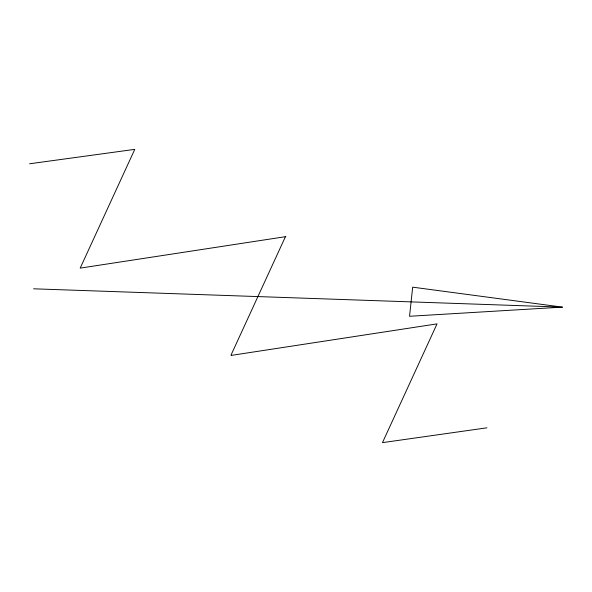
<?xml version="1.0" encoding="UTF-8"?>
<svg xmlns="http://www.w3.org/2000/svg" width="592" height="592" viewBox="0 0 592 592"><rect width="100%" height="100%" fill="white"/><g stroke="black" fill="none" stroke-linecap="round" stroke-linejoin="round"><path stroke-width="0.89" d="M230.976 355.178L285.559 236.415M285.906 236.615L80.194 268.124L134.769 149.362L29.6 163.777M231.331 355.385L437.037 323.876L382.462 442.638L486.935 427.816M562.4 307.13L409.546 316.276L412.668 287.164L562.4 307.13L33.618 288.807"/></g></svg>
